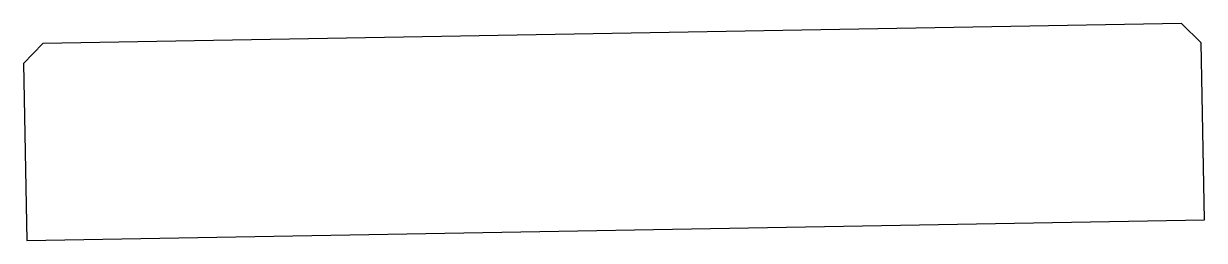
# Model space of a CAD drawing. Extents: x 13391 to 13692, y 10819 to 10874.
import ezdxf

# ---------------------------------------------------------------- set-up
doc = ezdxf.new("R2010")
doc.units = 0
doc.layers.get('0').update_dxf_attribs({"linetype": 'CONTINUOUS'})

msp = doc.modelspace()

# ---------------------------------------------------------------- linework, layer by layer
at = {"linetype": 'CONTINUOUS'}
for p, q in [((13686.14, 10873.78), (13396.18, 10868.72)), ((13691.22, 10868.87), (13686.14, 10873.78)), ((13692.01, 10823.87), (13691.22, 10868.87)), ((13396.18, 10868.72), (13391.27, 10863.63)), ((13391.27, 10863.63), (13392.06, 10818.64)), ((13392.06, 10818.64), (13692.01, 10823.87))]:
    msp.add_line(p, q, dxfattribs=at)

doc.saveas('drawing.dxf')
